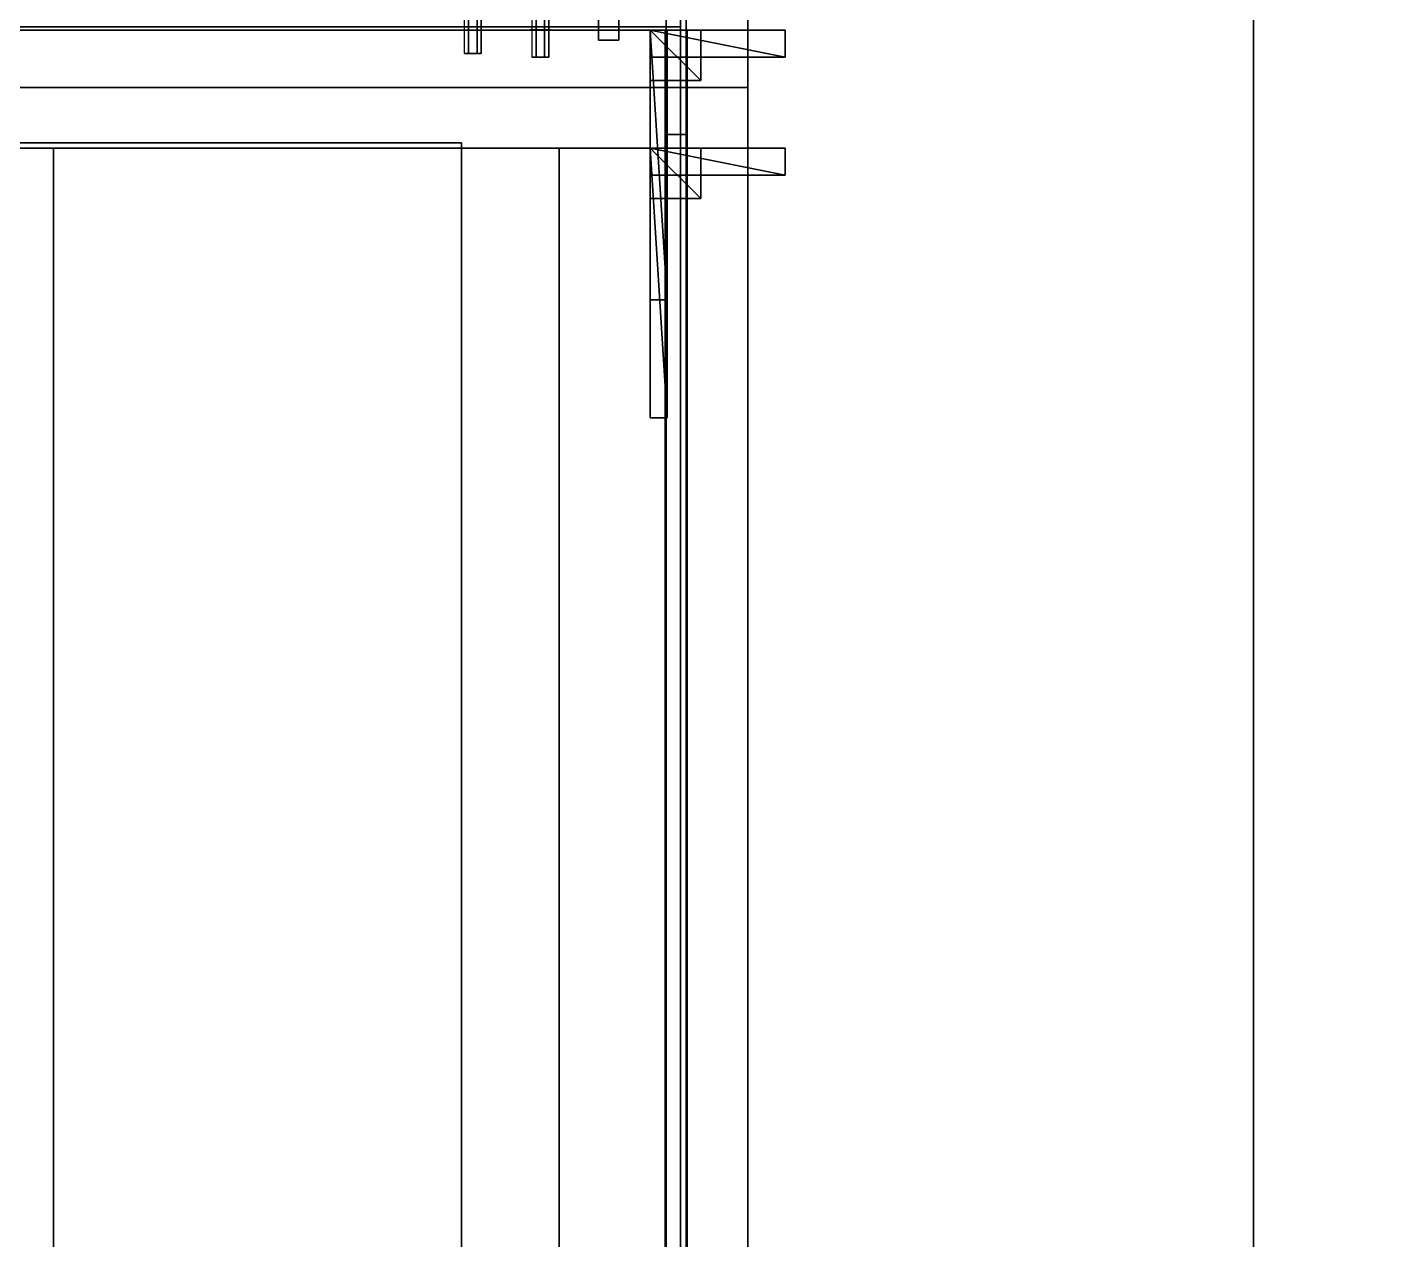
# Model space of a CAD drawing. Extents: x 0 to 4068, y -4475 to 0.
# Drawn here: x 1939.2 to 2343.7, y -1654.3 to -1294.7 of the extents above; entities that cross this region are included whole.
import ezdxf

# ---------------------------------------------------------------- set-up
doc = ezdxf.new("R2010")
doc.units = 0
for name, color, linetype in [('LAYER0', 7, 'CONTINUOUS'), ('LAYER413', 7, 'CONTINUOUS'), ('LAYER422', 7, 'CONTINUOUS'), ('LAYER433', 7, 'CONTINUOUS'), ('LAYER434', 7, 'CONTINUOUS'), ('LAYER435', 7, 'CONTINUOUS'), ('LAYER436', 7, 'CONTINUOUS'), ('LAYER438', 2, 'CONTINUOUS'), ('LAYER439', 37, 'CONTINUOUS'), ('LAYER440', 253, 'CONTINUOUS'), ('LAYER441', 253, 'CONTINUOUS'), ('LAYER442', 253, 'CONTINUOUS'), ('LAYER443', 253, 'CONTINUOUS'), ('LAYER444', 253, 'CONTINUOUS'), ('LAYER445', 253, 'CONTINUOUS'), ('LAYER446', 7, 'CONTINUOUS'), ('LAYER447', 7, 'CONTINUOUS'), ('LAYER633', 7, 'CONTINUOUS'), ('LAYER642', 7, 'CONTINUOUS'), ('LAYER655', 254, 'CONTINUOUS'), ('LAYER656', 7, 'CONTINUOUS'), ('LAYER665', 7, 'CONTINUOUS'), ('LAYER666', 253, 'CONTINUOUS'), ('LAYER667', 7, 'CONTINUOUS'), ('LAYER668', 253, 'CONTINUOUS'), ('LAYER670', 2, 'CONTINUOUS'), ('LAYER671', 7, 'CONTINUOUS'), ('LAYER672', 253, 'CONTINUOUS'), ('LAYER673', 253, 'CONTINUOUS'), ('LAYER674', 253, 'CONTINUOUS'), ('LAYER675', 253, 'CONTINUOUS'), ('LAYER676', 253, 'CONTINUOUS'), ('LAYER677', 253, 'CONTINUOUS'), ('LAYER686', 7, 'CONTINUOUS'), ('LAYER688', 254, 'CONTINUOUS'), ('LAYER821', 19, 'CONTINUOUS'), ('LAYER823', 19, 'CONTINUOUS')]:
    doc.layers.add(name, color=color, linetype=linetype)

msp = doc.modelspace()

# ---------------------------------------------------------------- linework, layer by layer
at = {"layer": 'LAYER0', "invisible_edges": 1}
for points in [[(4068, 0), (0, -4475), (0, 0), (4068, 0)], [(4068, -4475, 5), (0, 0, 5), (0, -4475, 5), (4068, -4475, 5)], [(0, 0, 5), (4068, -4475, 5), (4068, 0, 5), (0, 0, 5)], [(0, -4475), (4068, 0), (4068, -4475), (0, -4475)]]:
    msp.add_3dface(points, dxfattribs=at)
at = {"layer": 'LAYER413'}
for points, invisible_edges in [([(2303, 0, 5), (2153, -2886, 5), (2153, -150, 5), (2303, 0, 5)], 1), ([(2153, -2886, 5), (2303, 0, 5), (2303, -2754, 5), (2153, -2886, 5)], 1), ([(2153, -150, 2415), (2303, -2754, 2415), (2303, 0, 2415), (2153, -150, 2415)], 1), ([(2303, 0, 5), (2303, -2754, 2415), (2303, -2754, 5), (2303, 0, 5)], 1), ([(2303, -2754, 2415), (2303, 0, 5), (2303, 0, 2415), (2303, -2754, 2415)], 1), ([(2153, -150, 5), (2153, -1634.5, 2070.5), (2153, -1155.5, 1574.5), (2153, -150, 5)], 7), ([(2153, -150, 5), (2153, -1694.5, 2070.5), (2153, -1634.5, 2070.5), (2153, -150, 5)], 5), ([(2153, -150, 5), (2153, -2240.5, 722.5), (2153, -1694.5, 2070.5), (2153, -150, 5)], 7), ([(2153, -150, 5), (2153, -2300.5, 722.5), (2153, -2240.5, 722.5), (2153, -150, 5)], 5), ([(2153, -2886, 5), (2153, -2300.5, 722.5), (2153, -150, 5), (2153, -2886, 5)], 3), ([(2153, -1634.5, 2070.5), (2153, -150, 2415), (2153, -1155.5, 1654.5), (2153, -1634.5, 2070.5)], 7), ([(2153, -1634.5, 2150.5), (2153, -150, 2415), (2153, -1634.5, 2070.5), (2153, -1634.5, 2150.5)], 3), ([(2153, -1694.5, 2150.5), (2153, -150, 2415), (2153, -1634.5, 2150.5), (2153, -1694.5, 2150.5)], 3), ([(2153, -1694.5, 2150.5), (2153, -2886, 2415), (2153, -150, 2415), (2153, -1694.5, 2150.5)], 5), ([(2303, -2754, 2415), (2153, -150, 2415), (2153, -2886, 2415), (2303, -2754, 2415)], 1), ([(2153, -1155.5, 1574.5), (2153, -1634.5, 2070.5), (2153, -1155.5, 1654.5), (2153, -1155.5, 1574.5)], 3)]:
    msp.add_3dface(points, dxfattribs=dict(at, invisible_edges=invisible_edges))
at = {"layer": 'LAYER422', "invisible_edges": 1}
for points in [[(2153, -2074.5, 154), (1617, -1330.5, 154), (2153, -1330.5, 154), (2153, -2074.5, 154)], [(1617, -1330.5, 154), (2153, -2074.5, 154), (1617, -2074.5, 154), (1617, -1330.5, 154)], [(2153, -1330.5, 172), (1617, -1330.5, 154), (1617, -1330.5, 172), (2153, -1330.5, 172)], [(1617, -1330.5, 154), (2153, -1330.5, 172), (2153, -1330.5, 154), (1617, -1330.5, 154)], [(1617, -2074.5, 172), (2153, -1330.5, 172), (1617, -1330.5, 172), (1617, -2074.5, 172)], [(2153, -1330.5, 172), (1617, -2074.5, 172), (2153, -2074.5, 172), (2153, -1330.5, 172)], [(2153, -1330.5, 172), (2153, -2074.5, 154), (2153, -1330.5, 154), (2153, -1330.5, 172)], [(2153, -2074.5, 154), (2153, -1330.5, 172), (2153, -2074.5, 172), (2153, -2074.5, 154)]]:
    msp.add_3dface(points, dxfattribs=at)
at = {"layer": 'LAYER433', "invisible_edges": 1}
for points in [[(2097, -1330.5, 233), (1947, -2074.5, 233), (2097, -2074.5, 233), (2097, -1330.5, 233)], [(1947, -2074.5, 233), (2097, -1330.5, 233), (1947, -1330.5, 233), (1947, -2074.5, 233)], [(1947, -1330.5, 215), (1947, -2074.5, 233), (1947, -1330.5, 233), (1947, -1330.5, 215)], [(1947, -2074.5, 233), (1947, -1330.5, 215), (1947, -2074.5, 215), (1947, -2074.5, 233)], [(2097, -1330.5, 233), (1947, -1330.5, 215), (1947, -1330.5, 233), (2097, -1330.5, 233)], [(1947, -1330.5, 215), (2097, -1330.5, 233), (2097, -1330.5, 215), (1947, -1330.5, 215)], [(1947, -1330.5, 215), (2097, -2074.5, 215), (1947, -2074.5, 215), (1947, -1330.5, 215)], [(2097, -2074.5, 215), (1947, -1330.5, 215), (2097, -1330.5, 215), (2097, -2074.5, 215)], [(2097, -2074.5, 215), (2097, -1330.5, 233), (2097, -2074.5, 233), (2097, -2074.5, 215)], [(2097, -1330.5, 233), (2097, -2074.5, 215), (2097, -1330.5, 215), (2097, -1330.5, 233)]]:
    msp.add_3dface(points, dxfattribs=at)
at = {"layer": 'LAYER434', "invisible_edges": 1}
for points in [[(2097, -1330.5, 215), (1947, -2074.5, 215), (2097, -2074.5, 215), (2097, -1330.5, 215)], [(1947, -2074.5, 215), (2097, -1330.5, 215), (1947, -1330.5, 215), (1947, -2074.5, 215)], [(1947, -1330.5, 197), (1947, -2074.5, 215), (1947, -1330.5, 215), (1947, -1330.5, 197)], [(1947, -2074.5, 215), (1947, -1330.5, 197), (1947, -2074.5, 197), (1947, -2074.5, 215)], [(2097, -1330.5, 215), (1947, -1330.5, 197), (1947, -1330.5, 215), (2097, -1330.5, 215)], [(1947, -1330.5, 197), (2097, -1330.5, 215), (2097, -1330.5, 197), (1947, -1330.5, 197)], [(1947, -1330.5, 197), (2097, -2074.5, 197), (1947, -2074.5, 197), (1947, -1330.5, 197)], [(2097, -2074.5, 197), (1947, -1330.5, 197), (2097, -1330.5, 197), (2097, -2074.5, 197)], [(2097, -2074.5, 197), (2097, -1330.5, 215), (2097, -2074.5, 215), (2097, -2074.5, 197)], [(2097, -1330.5, 215), (2097, -2074.5, 197), (2097, -1330.5, 197), (2097, -1330.5, 215)]]:
    msp.add_3dface(points, dxfattribs=at)
at = {"layer": 'LAYER435', "invisible_edges": 1}
for points in [[(2097, -1330.5, 251), (1947, -2074.5, 251), (2097, -2074.5, 251), (2097, -1330.5, 251)], [(1947, -2074.5, 251), (2097, -1330.5, 251), (1947, -1330.5, 251), (1947, -2074.5, 251)], [(1947, -1330.5, 233), (1947, -2074.5, 251), (1947, -1330.5, 251), (1947, -1330.5, 233)], [(1947, -2074.5, 251), (1947, -1330.5, 233), (1947, -2074.5, 233), (1947, -2074.5, 251)], [(2097, -1330.5, 251), (1947, -1330.5, 233), (1947, -1330.5, 251), (2097, -1330.5, 251)], [(1947, -1330.5, 233), (2097, -1330.5, 251), (2097, -1330.5, 233), (1947, -1330.5, 233)], [(1947, -1330.5, 233), (2097, -2074.5, 233), (1947, -2074.5, 233), (1947, -1330.5, 233)], [(2097, -2074.5, 233), (1947, -1330.5, 233), (2097, -1330.5, 233), (2097, -2074.5, 233)], [(2097, -2074.5, 233), (2097, -1330.5, 251), (2097, -2074.5, 251), (2097, -2074.5, 233)], [(2097, -1330.5, 251), (2097, -2074.5, 233), (2097, -1330.5, 233), (2097, -1330.5, 251)]]:
    msp.add_3dface(points, dxfattribs=at)
at = {"layer": 'LAYER436', "invisible_edges": 1}
for points in [[(2153, -1312.5, 153), (1617, -1330.5, 153), (1617, -1312.5, 153), (2153, -1312.5, 153)], [(1617, -1330.5, 153), (2153, -1312.5, 153), (2153, -1330.5, 153), (1617, -1330.5, 153)], [(2153, -1330.5, 873), (1617, -1312.5, 873), (1617, -1330.5, 873), (2153, -1330.5, 873)], [(1617, -1312.5, 873), (2153, -1330.5, 873), (2153, -1312.5, 873), (1617, -1312.5, 873)], [(1617, -1312.5, 873), (2153, -1312.5, 153), (1617, -1312.5, 153), (1617, -1312.5, 873)], [(2153, -1312.5, 153), (1617, -1312.5, 873), (2153, -1312.5, 873), (2153, -1312.5, 153)], [(2153, -1312.5, 153), (2153, -1330.5, 873), (2153, -1330.5, 153), (2153, -1312.5, 153)], [(2153, -1330.5, 873), (2153, -1312.5, 153), (2153, -1312.5, 873), (2153, -1330.5, 873)], [(2153, -1330.5, 873), (1617, -1330.5, 153), (2153, -1330.5, 153), (2153, -1330.5, 873)], [(1617, -1330.5, 153), (2153, -1330.5, 873), (1617, -1330.5, 873), (1617, -1330.5, 153)]]:
    msp.add_3dface(points, dxfattribs=at)
at = {"layer": 'LAYER438'}
for points in [[(2124, -1410.5, 832), (2129, -1410.5, 832), (2124, -1330.5, 832), (2124, -1410.5, 832)], [(2124, -1330.5, 832), (2129, -1410.5, 832), (2129, -1330.5, 832), (2124, -1330.5, 832)], [(2124, -1330.5, 832), (2129, -1330.5, 832), (2124, -1330.5, 809), (2124, -1330.5, 832)], [(2124, -1330.5, 809), (2129, -1330.5, 832), (2129, -1330.5, 809), (2124, -1330.5, 809)], [(2124, -1410.5, 832), (2124, -1330.5, 832), (2124, -1410.5, 809), (2124, -1410.5, 832)], [(2124, -1410.5, 809), (2124, -1330.5, 832), (2124, -1330.5, 809), (2124, -1410.5, 809)], [(2124, -1410.5, 809), (2124, -1330.5, 809), (2129, -1410.5, 809), (2124, -1410.5, 809)], [(2129, -1410.5, 809), (2124, -1330.5, 809), (2129, -1330.5, 809), (2129, -1410.5, 809)], [(2129, -1410.5, 809), (2129, -1330.5, 809), (2129, -1410.5, 832), (2129, -1410.5, 809)], [(2129, -1410.5, 832), (2129, -1330.5, 809), (2129, -1330.5, 832), (2129, -1410.5, 832)], [(2124, -1410.5, 809), (2129, -1410.5, 809), (2124, -1410.5, 832), (2124, -1410.5, 809)], [(2124, -1410.5, 832), (2129, -1410.5, 809), (2129, -1410.5, 832), (2124, -1410.5, 832)]]:
    msp.add_3dface(points, dxfattribs=at)
at = {"layer": 'LAYER439', "invisible_edges": 1}
for points in [[(2124, -1330.5, 809), (2124, -1410.5, 832), (2124, -1330.5, 832), (2124, -1330.5, 809)], [(2124, -1410.5, 832), (2124, -1330.5, 809), (2124, -1410.5, 809), (2124, -1410.5, 832)], [(2129, -1330.5, 832), (2124, -1410.5, 832), (2129, -1410.5, 832), (2129, -1330.5, 832)], [(2124, -1410.5, 832), (2129, -1330.5, 832), (2124, -1330.5, 832), (2124, -1410.5, 832)], [(2124, -1330.5, 809), (2129, -1410.5, 809), (2124, -1410.5, 809), (2124, -1330.5, 809)], [(2129, -1410.5, 809), (2124, -1330.5, 809), (2129, -1330.5, 809), (2129, -1410.5, 809)], [(2129, -1330.5, 832), (2124, -1330.5, 809), (2124, -1330.5, 832), (2129, -1330.5, 832)], [(2124, -1330.5, 809), (2129, -1330.5, 832), (2129, -1330.5, 809), (2124, -1330.5, 809)], [(2129, -1410.5, 809), (2129, -1330.5, 832), (2129, -1410.5, 832), (2129, -1410.5, 809)], [(2129, -1330.5, 832), (2129, -1410.5, 809), (2129, -1330.5, 809), (2129, -1330.5, 832)], [(2129, -1410.5, 809), (2124, -1410.5, 832), (2124, -1410.5, 809), (2129, -1410.5, 809)], [(2124, -1410.5, 832), (2129, -1410.5, 809), (2129, -1410.5, 832), (2124, -1410.5, 832)]]:
    msp.add_3dface(points, dxfattribs=at)
at = {"layer": 'LAYER440'}
for points in [[(2124, -1345.5, 832), (2139, -1345.5, 832), (2124, -1330.5, 832), (2124, -1345.5, 832)], [(2124, -1330.5, 832), (2139, -1345.5, 832), (2139, -1330.5, 832), (2124, -1330.5, 832)], [(2124, -1330.5, 832), (2139, -1330.5, 832), (2124, -1330.5, 817), (2124, -1330.5, 832)], [(2124, -1330.5, 817), (2139, -1330.5, 832), (2139, -1330.5, 817), (2124, -1330.5, 817)], [(2124, -1345.5, 832), (2124, -1330.5, 832), (2124, -1345.5, 817), (2124, -1345.5, 832)], [(2124, -1345.5, 817), (2124, -1330.5, 832), (2124, -1330.5, 817), (2124, -1345.5, 817)], [(2124, -1345.5, 817), (2124, -1330.5, 817), (2139, -1345.5, 817), (2124, -1345.5, 817)], [(2139, -1345.5, 817), (2124, -1330.5, 817), (2139, -1330.5, 817), (2139, -1345.5, 817)], [(2139, -1345.5, 817), (2139, -1330.5, 817), (2139, -1345.5, 832), (2139, -1345.5, 817)], [(2139, -1345.5, 832), (2139, -1330.5, 817), (2139, -1330.5, 832), (2139, -1345.5, 832)], [(2124, -1345.5, 817), (2139, -1345.5, 817), (2124, -1345.5, 832), (2124, -1345.5, 817)], [(2124, -1345.5, 832), (2139, -1345.5, 817), (2139, -1345.5, 832), (2124, -1345.5, 832)]]:
    msp.add_3dface(points, dxfattribs=at)
at = {"layer": 'LAYER441'}
for points in [[(2124, -1345.5, 832), (2139, -1345.5, 832), (2124, -1330.5, 832), (2124, -1345.5, 832)], [(2124, -1330.5, 832), (2139, -1345.5, 832), (2139, -1330.5, 832), (2124, -1330.5, 832)], [(2124, -1330.5, 832), (2139, -1330.5, 832), (2124, -1330.5, 817), (2124, -1330.5, 832)], [(2124, -1330.5, 817), (2139, -1330.5, 832), (2139, -1330.5, 817), (2124, -1330.5, 817)], [(2124, -1345.5, 832), (2124, -1330.5, 832), (2124, -1345.5, 817), (2124, -1345.5, 832)], [(2124, -1345.5, 817), (2124, -1330.5, 832), (2124, -1330.5, 817), (2124, -1345.5, 817)], [(2124, -1345.5, 817), (2124, -1330.5, 817), (2139, -1345.5, 817), (2124, -1345.5, 817)], [(2139, -1345.5, 817), (2124, -1330.5, 817), (2139, -1330.5, 817), (2139, -1345.5, 817)], [(2139, -1345.5, 817), (2139, -1330.5, 817), (2139, -1345.5, 832), (2139, -1345.5, 817)], [(2139, -1345.5, 832), (2139, -1330.5, 817), (2139, -1330.5, 832), (2139, -1345.5, 832)], [(2124, -1345.5, 817), (2139, -1345.5, 817), (2124, -1345.5, 832), (2124, -1345.5, 817)], [(2124, -1345.5, 832), (2139, -1345.5, 817), (2139, -1345.5, 832), (2124, -1345.5, 832)]]:
    msp.add_3dface(points, dxfattribs=at)
at = {"layer": 'LAYER442'}
for points in [[(2124, -1345.5, 832), (2139, -1345.5, 832), (2124, -1330.5, 832), (2124, -1345.5, 832)], [(2124, -1330.5, 832), (2139, -1345.5, 832), (2139, -1330.5, 832), (2124, -1330.5, 832)], [(2124, -1330.5, 832), (2139, -1330.5, 832), (2124, -1330.5, 817), (2124, -1330.5, 832)], [(2124, -1330.5, 817), (2139, -1330.5, 832), (2139, -1330.5, 817), (2124, -1330.5, 817)], [(2124, -1345.5, 832), (2124, -1330.5, 832), (2124, -1345.5, 817), (2124, -1345.5, 832)], [(2124, -1345.5, 817), (2124, -1330.5, 832), (2124, -1330.5, 817), (2124, -1345.5, 817)], [(2124, -1345.5, 817), (2124, -1330.5, 817), (2139, -1345.5, 817), (2124, -1345.5, 817)], [(2139, -1345.5, 817), (2124, -1330.5, 817), (2139, -1330.5, 817), (2139, -1345.5, 817)], [(2139, -1345.5, 817), (2139, -1330.5, 817), (2139, -1345.5, 832), (2139, -1345.5, 817)], [(2139, -1345.5, 832), (2139, -1330.5, 817), (2139, -1330.5, 832), (2139, -1345.5, 832)], [(2124, -1345.5, 817), (2139, -1345.5, 817), (2124, -1345.5, 832), (2124, -1345.5, 817)], [(2124, -1345.5, 832), (2139, -1345.5, 817), (2139, -1345.5, 832), (2124, -1345.5, 832)]]:
    msp.add_3dface(points, dxfattribs=at)
at = {"layer": 'LAYER443'}
for points in [[(2124, -1345.5, 832), (2139, -1345.5, 832), (2124, -1330.5, 832), (2124, -1345.5, 832)], [(2124, -1330.5, 832), (2139, -1345.5, 832), (2139, -1330.5, 832), (2124, -1330.5, 832)], [(2124, -1330.5, 832), (2139, -1330.5, 832), (2124, -1330.5, 817), (2124, -1330.5, 832)], [(2124, -1330.5, 817), (2139, -1330.5, 832), (2139, -1330.5, 817), (2124, -1330.5, 817)], [(2124, -1345.5, 832), (2124, -1330.5, 832), (2124, -1345.5, 817), (2124, -1345.5, 832)], [(2124, -1345.5, 817), (2124, -1330.5, 832), (2124, -1330.5, 817), (2124, -1345.5, 817)], [(2124, -1345.5, 817), (2124, -1330.5, 817), (2139, -1345.5, 817), (2124, -1345.5, 817)], [(2139, -1345.5, 817), (2124, -1330.5, 817), (2139, -1330.5, 817), (2139, -1345.5, 817)], [(2139, -1345.5, 817), (2139, -1330.5, 817), (2139, -1345.5, 832), (2139, -1345.5, 817)], [(2139, -1345.5, 832), (2139, -1330.5, 817), (2139, -1330.5, 832), (2139, -1345.5, 832)], [(2124, -1345.5, 817), (2139, -1345.5, 817), (2124, -1345.5, 832), (2124, -1345.5, 817)], [(2124, -1345.5, 832), (2139, -1345.5, 817), (2139, -1345.5, 832), (2124, -1345.5, 832)]]:
    msp.add_3dface(points, dxfattribs=at)
at = {"layer": 'LAYER444'}
for points in [[(2124, -1338.5, 832), (2164, -1338.5, 832), (2124, -1330.5, 832), (2124, -1338.5, 832)], [(2124, -1330.5, 832), (2164, -1338.5, 832), (2164, -1330.5, 832), (2124, -1330.5, 832)], [(2124, -1330.5, 832), (2164, -1330.5, 832), (2124, -1330.5, 824), (2124, -1330.5, 832)], [(2124, -1330.5, 824), (2164, -1330.5, 832), (2164, -1330.5, 824), (2124, -1330.5, 824)], [(2124, -1338.5, 832), (2124, -1330.5, 832), (2124, -1338.5, 824), (2124, -1338.5, 832)], [(2124, -1338.5, 824), (2124, -1330.5, 832), (2124, -1330.5, 824), (2124, -1338.5, 824)], [(2124, -1338.5, 824), (2124, -1330.5, 824), (2164, -1338.5, 824), (2124, -1338.5, 824)], [(2164, -1338.5, 824), (2124, -1330.5, 824), (2164, -1330.5, 824), (2164, -1338.5, 824)], [(2164, -1338.5, 824), (2164, -1330.5, 824), (2164, -1338.5, 832), (2164, -1338.5, 824)], [(2164, -1338.5, 832), (2164, -1330.5, 824), (2164, -1330.5, 832), (2164, -1338.5, 832)], [(2124, -1338.5, 824), (2164, -1338.5, 824), (2124, -1338.5, 832), (2124, -1338.5, 824)], [(2124, -1338.5, 832), (2164, -1338.5, 824), (2164, -1338.5, 832), (2124, -1338.5, 832)]]:
    msp.add_3dface(points, dxfattribs=at)
at = {"layer": 'LAYER445'}
for points in [[(2124, -1410.5, 832), (2129, -1410.5, 832), (2124, -1330.5, 832), (2124, -1410.5, 832)], [(2124, -1330.5, 832), (2129, -1410.5, 832), (2129, -1330.5, 832), (2124, -1330.5, 832)], [(2124, -1330.5, 832), (2129, -1330.5, 832), (2124, -1330.5, 816), (2124, -1330.5, 832)], [(2124, -1330.5, 816), (2129, -1330.5, 832), (2129, -1330.5, 816), (2124, -1330.5, 816)], [(2124, -1410.5, 832), (2124, -1330.5, 832), (2124, -1410.5, 816), (2124, -1410.5, 832)], [(2124, -1410.5, 816), (2124, -1330.5, 832), (2124, -1330.5, 816), (2124, -1410.5, 816)], [(2124, -1410.5, 816), (2124, -1330.5, 816), (2129, -1410.5, 816), (2124, -1410.5, 816)], [(2129, -1410.5, 816), (2124, -1330.5, 816), (2129, -1330.5, 816), (2129, -1410.5, 816)], [(2129, -1410.5, 816), (2129, -1330.5, 816), (2129, -1410.5, 832), (2129, -1410.5, 816)], [(2129, -1410.5, 832), (2129, -1330.5, 816), (2129, -1330.5, 832), (2129, -1410.5, 832)], [(2124, -1410.5, 816), (2129, -1410.5, 816), (2124, -1410.5, 832), (2124, -1410.5, 816)], [(2124, -1410.5, 832), (2129, -1410.5, 816), (2129, -1410.5, 832), (2124, -1410.5, 832)]]:
    msp.add_3dface(points, dxfattribs=at)
at = {"layer": 'LAYER446', "invisible_edges": 1}
for points in [[(2135, -1330.5, 872.5), (2153, -2074.5, 872.5), (2153, -1330.5, 872.5), (2135, -1330.5, 872.5)], [(2153, -2074.5, 872.5), (2135, -1330.5, 872.5), (2135, -2074.5, 872.5), (2153, -2074.5, 872.5)], [(2153, -1330.5, 752.5), (2135, -1330.5, 872.5), (2153, -1330.5, 872.5), (2153, -1330.5, 752.5)], [(2135, -1330.5, 872.5), (2153, -1330.5, 752.5), (2135, -1330.5, 752.5), (2135, -1330.5, 872.5)], [(2135, -2074.5, 752.5), (2153, -1330.5, 752.5), (2153, -2074.5, 752.5), (2135, -2074.5, 752.5)], [(2153, -1330.5, 752.5), (2135, -2074.5, 752.5), (2135, -1330.5, 752.5), (2153, -1330.5, 752.5)], [(2135, -1330.5, 872.5), (2135, -2074.5, 752.5), (2135, -2074.5, 872.5), (2135, -1330.5, 872.5)], [(2135, -2074.5, 752.5), (2135, -1330.5, 872.5), (2135, -1330.5, 752.5), (2135, -2074.5, 752.5)], [(2153, -1330.5, 752.5), (2153, -2074.5, 872.5), (2153, -2074.5, 752.5), (2153, -1330.5, 752.5)], [(2153, -2074.5, 872.5), (2153, -1330.5, 752.5), (2153, -1330.5, 872.5), (2153, -2074.5, 872.5)]]:
    msp.add_3dface(points, dxfattribs=at)
at = {"layer": 'LAYER447', "invisible_edges": 1}
for points in [[(2128.7, -1326.5, 872.5), (2134.7, -2078.5, 872.5), (2134.7, -1326.5, 872.5), (2128.7, -1326.5, 872.5)], [(2134.7, -2078.5, 872.5), (2128.7, -1326.5, 872.5), (2128.7, -2078.5, 872.5), (2134.7, -2078.5, 872.5)], [(2134.7, -1326.5, 168), (2128.7, -1326.5, 872.5), (2134.7, -1326.5, 872.5), (2134.7, -1326.5, 168)], [(2128.7, -1326.5, 872.5), (2134.7, -1326.5, 168), (2128.7, -1326.5, 168), (2128.7, -1326.5, 872.5)], [(2128.7, -2078.5, 168), (2134.7, -1326.5, 168), (2134.7, -2078.5, 168), (2128.7, -2078.5, 168)], [(2134.7, -1326.5, 168), (2128.7, -2078.5, 168), (2128.7, -1326.5, 168), (2134.7, -1326.5, 168)], [(2128.7, -1326.5, 872.5), (2128.7, -2078.5, 168), (2128.7, -2078.5, 872.5), (2128.7, -1326.5, 872.5)], [(2128.7, -2078.5, 168), (2128.7, -1326.5, 872.5), (2128.7, -1326.5, 168), (2128.7, -2078.5, 168)], [(2134.7, -1326.5, 168), (2134.7, -2078.5, 872.5), (2134.7, -2078.5, 168), (2134.7, -1326.5, 168)], [(2134.7, -2078.5, 872.5), (2134.7, -1326.5, 168), (2134.7, -1326.5, 872.5), (2134.7, -2078.5, 872.5)]]:
    msp.add_3dface(points, dxfattribs=at)
at = {"layer": 'LAYER633', "invisible_edges": 1}
for points in [[(2133, -1294.5, 153), (1615, -1312.5, 153), (1615, -1294.5, 153), (2133, -1294.5, 153)], [(1615, -1312.5, 153), (2133, -1294.5, 153), (2133, -1312.5, 153), (1615, -1312.5, 153)], [(2133, -1312.5, 873), (1615, -1294.5, 873), (1615, -1312.5, 873), (2133, -1312.5, 873)], [(1615, -1294.5, 873), (2133, -1312.5, 873), (2133, -1294.5, 873), (1615, -1294.5, 873)], [(2133, -1312.5, 873), (2133, -1294.5, 153), (2133, -1294.5, 873), (2133, -1312.5, 873)], [(2133, -1294.5, 153), (2133, -1312.5, 873), (2133, -1312.5, 153), (2133, -1294.5, 153)], [(1615, -1312.5, 153), (2133, -1312.5, 873), (1615, -1312.5, 873), (1615, -1312.5, 153)], [(2133, -1312.5, 873), (1615, -1312.5, 153), (2133, -1312.5, 153), (2133, -1312.5, 873)]]:
    msp.add_3dface(points, dxfattribs=at)
at = {"layer": 'LAYER642', "invisible_edges": 1}
for points in [[(2108.7, -214, 872.5), (2114.7, -1298.5, 872.5), (2114.7, -214, 872.5), (2108.7, -214, 872.5)], [(2114.7, -1298.5, 872.5), (2108.7, -214, 872.5), (2108.7, -1298.5, 872.5), (2114.7, -1298.5, 872.5)], [(2108.7, -1298.5, 168), (2114.7, -214, 168), (2114.7, -1298.5, 168), (2108.7, -1298.5, 168)], [(2114.7, -214, 168), (2108.7, -1298.5, 168), (2108.7, -214, 168), (2114.7, -214, 168)], [(2108.7, -214, 872.5), (2108.7, -1298.5, 168), (2108.7, -1298.5, 872.5), (2108.7, -214, 872.5)], [(2108.7, -1298.5, 168), (2108.7, -214, 872.5), (2108.7, -214, 168), (2108.7, -1298.5, 168)], [(2114.7, -214, 168), (2114.7, -1298.5, 872.5), (2114.7, -1298.5, 168), (2114.7, -214, 168)], [(2114.7, -1298.5, 872.5), (2114.7, -214, 168), (2114.7, -214, 872.5), (2114.7, -1298.5, 872.5)], [(2108.7, -1298.5, 168), (2114.7, -1298.5, 872.5), (2108.7, -1298.5, 872.5), (2108.7, -1298.5, 168)], [(2114.7, -1298.5, 872.5), (2108.7, -1298.5, 168), (2114.7, -1298.5, 168), (2114.7, -1298.5, 872.5)]]:
    msp.add_3dface(points, dxfattribs=at)
at = {"layer": 'LAYER655'}
for points in [[(2068.9, -1302.5, 501.5), (2073.9, -1302.5, 501.5), (2072.65, -1302.5, 503.665), (2070.15, -1302.5, 503.665)], [(2068.9, -1302.5, 501.5), (2070.15, -1302.5, 499.335), (2072.65, -1302.5, 499.335), (2073.9, -1302.5, 501.5)]]:
    msp.add_3dface(points, dxfattribs=at)
at = {"layer": 'LAYER656', "invisible_edges": 1}
for points in [[(2135, -1295.5, 2346), (2153, -1295.5, 2226), (2135, -1295.5, 2226), (2135, -1295.5, 2346)], [(2153, -1295.5, 2226), (2135, -1295.5, 2346), (2153, -1295.5, 2346), (2153, -1295.5, 2226)], [(2135, -2109.5, 2226), (2153, -1295.5, 2226), (2153, -2109.5, 2226), (2135, -2109.5, 2226)], [(2153, -1295.5, 2226), (2135, -2109.5, 2226), (2135, -1295.5, 2226), (2153, -1295.5, 2226)], [(2135, -1295.5, 2346), (2153, -2109.5, 2346), (2153, -1295.5, 2346), (2135, -1295.5, 2346)], [(2153, -2109.5, 2346), (2135, -1295.5, 2346), (2135, -2109.5, 2346), (2153, -2109.5, 2346)], [(2135, -2109.5, 2226), (2135, -1295.5, 2346), (2135, -1295.5, 2226), (2135, -2109.5, 2226)], [(2135, -1295.5, 2346), (2135, -2109.5, 2226), (2135, -2109.5, 2346), (2135, -1295.5, 2346)], [(2153, -2109.5, 2346), (2153, -1295.5, 2226), (2153, -1295.5, 2346), (2153, -2109.5, 2346)], [(2153, -1295.5, 2226), (2153, -2109.5, 2346), (2153, -2109.5, 2226), (2153, -1295.5, 2226)]]:
    msp.add_3dface(points, dxfattribs=at)
at = {"layer": 'LAYER665', "invisible_edges": 1}
for points in [[(2153, -1295.5, 2364), (1803, -2109.5, 2364), (2153, -2109.5, 2364), (2153, -1295.5, 2364)], [(1803, -2109.5, 2364), (2153, -1295.5, 2364), (1803, -1295.5, 2364), (1803, -2109.5, 2364)], [(2153, -1295.5, 2364), (1803, -1295.5, 2346), (1803, -1295.5, 2364), (2153, -1295.5, 2364)], [(1803, -1295.5, 2346), (2153, -1295.5, 2364), (2153, -1295.5, 2346), (1803, -1295.5, 2346)], [(1803, -1295.5, 2346), (2153, -2109.5, 2346), (1803, -2109.5, 2346), (1803, -1295.5, 2346)], [(2153, -2109.5, 2346), (1803, -1295.5, 2346), (2153, -1295.5, 2346), (2153, -2109.5, 2346)], [(2153, -2109.5, 2346), (2153, -1295.5, 2364), (2153, -2109.5, 2364), (2153, -2109.5, 2346)], [(2153, -1295.5, 2364), (2153, -2109.5, 2346), (2153, -1295.5, 2346), (2153, -1295.5, 2364)]]:
    msp.add_3dface(points, dxfattribs=at)
at = {"layer": 'LAYER666', "invisible_edges": 1}
for points in [[(2153, -2109.5, 1706), (1803, -1295.5, 1706), (2153, -1295.5, 1706), (2153, -2109.5, 1706)], [(1803, -1295.5, 1706), (2153, -2109.5, 1706), (1803, -2109.5, 1706), (1803, -1295.5, 1706)], [(2153, -1295.5, 1724), (1803, -1295.5, 1706), (1803, -1295.5, 1724), (2153, -1295.5, 1724)], [(1803, -1295.5, 1706), (2153, -1295.5, 1724), (2153, -1295.5, 1706), (1803, -1295.5, 1706)], [(1803, -2109.5, 1724), (2153, -1295.5, 1724), (1803, -1295.5, 1724), (1803, -2109.5, 1724)], [(2153, -1295.5, 1724), (1803, -2109.5, 1724), (2153, -2109.5, 1724), (2153, -1295.5, 1724)], [(2153, -1295.5, 1724), (2153, -2109.5, 1706), (2153, -1295.5, 1706), (2153, -1295.5, 1724)], [(2153, -2109.5, 1706), (2153, -1295.5, 1724), (2153, -2109.5, 1724), (2153, -2109.5, 1706)]]:
    msp.add_3dface(points, dxfattribs=at)
at = {"layer": 'LAYER667', "invisible_edges": 1}
for points in [[(2128.7, -1291.5, 2350), (2134.7, -2113.5, 2350), (2134.7, -1291.5, 2350), (2128.7, -1291.5, 2350)], [(2134.7, -2113.5, 2350), (2128.7, -1291.5, 2350), (2128.7, -2113.5, 2350), (2134.7, -2113.5, 2350)], [(2128.7, -2113.5, 1720), (2134.7, -1291.5, 1720), (2134.7, -2113.5, 1720), (2128.7, -2113.5, 1720)], [(2134.7, -1291.5, 1720), (2128.7, -2113.5, 1720), (2128.7, -1291.5, 1720), (2134.7, -1291.5, 1720)], [(2128.7, -1291.5, 2350), (2128.7, -2113.5, 1720), (2128.7, -2113.5, 2350), (2128.7, -1291.5, 2350)], [(2128.7, -2113.5, 1720), (2128.7, -1291.5, 2350), (2128.7, -1291.5, 1720), (2128.7, -2113.5, 1720)], [(2134.7, -1291.5, 1720), (2134.7, -2113.5, 2350), (2134.7, -2113.5, 1720), (2134.7, -1291.5, 1720)], [(2134.7, -2113.5, 2350), (2134.7, -1291.5, 1720), (2134.7, -1291.5, 2350), (2134.7, -2113.5, 2350)]]:
    msp.add_3dface(points, dxfattribs=at)
at = {"layer": 'LAYER668', "invisible_edges": 1}
for points in [[(2153, -1277.5, 1705), (1803, -1295.5, 1705), (1803, -1277.5, 1705), (2153, -1277.5, 1705)], [(1803, -1295.5, 1705), (2153, -1277.5, 1705), (2153, -1295.5, 1705), (1803, -1295.5, 1705)], [(2153, -1295.5, 2365), (1803, -1277.5, 2365), (1803, -1295.5, 2365), (2153, -1295.5, 2365)], [(1803, -1277.5, 2365), (2153, -1295.5, 2365), (2153, -1277.5, 2365), (1803, -1277.5, 2365)], [(2153, -1277.5, 1705), (2153, -1295.5, 2365), (2153, -1295.5, 1705), (2153, -1277.5, 1705)], [(2153, -1295.5, 2365), (2153, -1277.5, 1705), (2153, -1277.5, 2365), (2153, -1295.5, 2365)], [(2153, -1295.5, 2365), (1803, -1295.5, 1705), (2153, -1295.5, 1705), (2153, -1295.5, 2365)], [(1803, -1295.5, 1705), (2153, -1295.5, 2365), (1803, -1295.5, 2365), (1803, -1295.5, 1705)]]:
    msp.add_3dface(points, dxfattribs=at)
at = {"layer": 'LAYER670'}
for points in [[(2124, -1375.5, 2323), (2129, -1375.5, 2323), (2124, -1295.5, 2323), (2124, -1375.5, 2323)], [(2124, -1295.5, 2323), (2129, -1375.5, 2323), (2129, -1295.5, 2323), (2124, -1295.5, 2323)], [(2124, -1295.5, 2323), (2129, -1295.5, 2323), (2124, -1295.5, 2300), (2124, -1295.5, 2323)], [(2124, -1295.5, 2300), (2129, -1295.5, 2323), (2129, -1295.5, 2300), (2124, -1295.5, 2300)], [(2124, -1375.5, 2323), (2124, -1295.5, 2323), (2124, -1375.5, 2300), (2124, -1375.5, 2323)], [(2124, -1375.5, 2300), (2124, -1295.5, 2323), (2124, -1295.5, 2300), (2124, -1375.5, 2300)], [(2124, -1375.5, 2300), (2124, -1295.5, 2300), (2129, -1375.5, 2300), (2124, -1375.5, 2300)], [(2129, -1375.5, 2300), (2124, -1295.5, 2300), (2129, -1295.5, 2300), (2129, -1375.5, 2300)], [(2129, -1375.5, 2300), (2129, -1295.5, 2300), (2129, -1375.5, 2323), (2129, -1375.5, 2300)], [(2129, -1375.5, 2323), (2129, -1295.5, 2300), (2129, -1295.5, 2323), (2129, -1375.5, 2323)], [(2124, -1375.5, 2300), (2129, -1375.5, 2300), (2124, -1375.5, 2323), (2124, -1375.5, 2300)], [(2124, -1375.5, 2323), (2129, -1375.5, 2300), (2129, -1375.5, 2323), (2124, -1375.5, 2323)]]:
    msp.add_3dface(points, dxfattribs=at)
at = {"layer": 'LAYER671', "invisible_edges": 1}
for points in [[(2124, -1295.5, 2300), (2124, -1375.5, 2323), (2124, -1295.5, 2323), (2124, -1295.5, 2300)], [(2124, -1375.5, 2323), (2124, -1295.5, 2300), (2124, -1375.5, 2300), (2124, -1375.5, 2323)], [(2129, -1295.5, 2323), (2124, -1375.5, 2323), (2129, -1375.5, 2323), (2129, -1295.5, 2323)], [(2124, -1375.5, 2323), (2129, -1295.5, 2323), (2124, -1295.5, 2323), (2124, -1375.5, 2323)], [(2124, -1295.5, 2300), (2129, -1375.5, 2300), (2124, -1375.5, 2300), (2124, -1295.5, 2300)], [(2129, -1375.5, 2300), (2124, -1295.5, 2300), (2129, -1295.5, 2300), (2129, -1375.5, 2300)], [(2129, -1295.5, 2323), (2124, -1295.5, 2300), (2124, -1295.5, 2323), (2129, -1295.5, 2323)], [(2124, -1295.5, 2300), (2129, -1295.5, 2323), (2129, -1295.5, 2300), (2124, -1295.5, 2300)], [(2129, -1375.5, 2300), (2129, -1295.5, 2323), (2129, -1375.5, 2323), (2129, -1375.5, 2300)], [(2129, -1295.5, 2323), (2129, -1375.5, 2300), (2129, -1295.5, 2300), (2129, -1295.5, 2323)], [(2129, -1375.5, 2300), (2124, -1375.5, 2323), (2124, -1375.5, 2300), (2129, -1375.5, 2300)], [(2124, -1375.5, 2323), (2129, -1375.5, 2300), (2129, -1375.5, 2323), (2124, -1375.5, 2323)]]:
    msp.add_3dface(points, dxfattribs=at)
at = {"layer": 'LAYER672'}
for points in [[(2124, -1310.5, 2323), (2139, -1310.5, 2323), (2124, -1295.5, 2323), (2124, -1310.5, 2323)], [(2124, -1295.5, 2323), (2139, -1310.5, 2323), (2139, -1295.5, 2323), (2124, -1295.5, 2323)], [(2124, -1295.5, 2323), (2139, -1295.5, 2323), (2124, -1295.5, 2308), (2124, -1295.5, 2323)], [(2124, -1295.5, 2308), (2139, -1295.5, 2323), (2139, -1295.5, 2308), (2124, -1295.5, 2308)], [(2124, -1310.5, 2323), (2124, -1295.5, 2323), (2124, -1310.5, 2308), (2124, -1310.5, 2323)], [(2124, -1310.5, 2308), (2124, -1295.5, 2323), (2124, -1295.5, 2308), (2124, -1310.5, 2308)], [(2124, -1310.5, 2308), (2124, -1295.5, 2308), (2139, -1310.5, 2308), (2124, -1310.5, 2308)], [(2139, -1310.5, 2308), (2124, -1295.5, 2308), (2139, -1295.5, 2308), (2139, -1310.5, 2308)], [(2139, -1310.5, 2308), (2139, -1295.5, 2308), (2139, -1310.5, 2323), (2139, -1310.5, 2308)], [(2139, -1310.5, 2323), (2139, -1295.5, 2308), (2139, -1295.5, 2323), (2139, -1310.5, 2323)], [(2124, -1310.5, 2308), (2139, -1310.5, 2308), (2124, -1310.5, 2323), (2124, -1310.5, 2308)], [(2124, -1310.5, 2323), (2139, -1310.5, 2308), (2139, -1310.5, 2323), (2124, -1310.5, 2323)]]:
    msp.add_3dface(points, dxfattribs=at)
at = {"layer": 'LAYER673'}
for points in [[(2124, -1310.5, 2323), (2139, -1310.5, 2323), (2124, -1295.5, 2323), (2124, -1310.5, 2323)], [(2124, -1295.5, 2323), (2139, -1310.5, 2323), (2139, -1295.5, 2323), (2124, -1295.5, 2323)], [(2124, -1295.5, 2323), (2139, -1295.5, 2323), (2124, -1295.5, 2308), (2124, -1295.5, 2323)], [(2124, -1295.5, 2308), (2139, -1295.5, 2323), (2139, -1295.5, 2308), (2124, -1295.5, 2308)], [(2124, -1310.5, 2323), (2124, -1295.5, 2323), (2124, -1310.5, 2308), (2124, -1310.5, 2323)], [(2124, -1310.5, 2308), (2124, -1295.5, 2323), (2124, -1295.5, 2308), (2124, -1310.5, 2308)], [(2124, -1310.5, 2308), (2124, -1295.5, 2308), (2139, -1310.5, 2308), (2124, -1310.5, 2308)], [(2139, -1310.5, 2308), (2124, -1295.5, 2308), (2139, -1295.5, 2308), (2139, -1310.5, 2308)], [(2139, -1310.5, 2308), (2139, -1295.5, 2308), (2139, -1310.5, 2323), (2139, -1310.5, 2308)], [(2139, -1310.5, 2323), (2139, -1295.5, 2308), (2139, -1295.5, 2323), (2139, -1310.5, 2323)], [(2124, -1310.5, 2308), (2139, -1310.5, 2308), (2124, -1310.5, 2323), (2124, -1310.5, 2308)], [(2124, -1310.5, 2323), (2139, -1310.5, 2308), (2139, -1310.5, 2323), (2124, -1310.5, 2323)]]:
    msp.add_3dface(points, dxfattribs=at)
at = {"layer": 'LAYER674'}
for points in [[(2124, -1310.5, 2323), (2139, -1310.5, 2323), (2124, -1295.5, 2323), (2124, -1310.5, 2323)], [(2124, -1295.5, 2323), (2139, -1310.5, 2323), (2139, -1295.5, 2323), (2124, -1295.5, 2323)], [(2124, -1295.5, 2323), (2139, -1295.5, 2323), (2124, -1295.5, 2308), (2124, -1295.5, 2323)], [(2124, -1295.5, 2308), (2139, -1295.5, 2323), (2139, -1295.5, 2308), (2124, -1295.5, 2308)], [(2124, -1310.5, 2323), (2124, -1295.5, 2323), (2124, -1310.5, 2308), (2124, -1310.5, 2323)], [(2124, -1310.5, 2308), (2124, -1295.5, 2323), (2124, -1295.5, 2308), (2124, -1310.5, 2308)], [(2124, -1310.5, 2308), (2124, -1295.5, 2308), (2139, -1310.5, 2308), (2124, -1310.5, 2308)], [(2139, -1310.5, 2308), (2124, -1295.5, 2308), (2139, -1295.5, 2308), (2139, -1310.5, 2308)], [(2139, -1310.5, 2308), (2139, -1295.5, 2308), (2139, -1310.5, 2323), (2139, -1310.5, 2308)], [(2139, -1310.5, 2323), (2139, -1295.5, 2308), (2139, -1295.5, 2323), (2139, -1310.5, 2323)], [(2124, -1310.5, 2308), (2139, -1310.5, 2308), (2124, -1310.5, 2323), (2124, -1310.5, 2308)], [(2124, -1310.5, 2323), (2139, -1310.5, 2308), (2139, -1310.5, 2323), (2124, -1310.5, 2323)]]:
    msp.add_3dface(points, dxfattribs=at)
at = {"layer": 'LAYER675'}
for points in [[(2124, -1310.5, 2323), (2139, -1310.5, 2323), (2124, -1295.5, 2323), (2124, -1310.5, 2323)], [(2124, -1295.5, 2323), (2139, -1310.5, 2323), (2139, -1295.5, 2323), (2124, -1295.5, 2323)], [(2124, -1295.5, 2323), (2139, -1295.5, 2323), (2124, -1295.5, 2308), (2124, -1295.5, 2323)], [(2124, -1295.5, 2308), (2139, -1295.5, 2323), (2139, -1295.5, 2308), (2124, -1295.5, 2308)], [(2124, -1310.5, 2323), (2124, -1295.5, 2323), (2124, -1310.5, 2308), (2124, -1310.5, 2323)], [(2124, -1310.5, 2308), (2124, -1295.5, 2323), (2124, -1295.5, 2308), (2124, -1310.5, 2308)], [(2124, -1310.5, 2308), (2124, -1295.5, 2308), (2139, -1310.5, 2308), (2124, -1310.5, 2308)], [(2139, -1310.5, 2308), (2124, -1295.5, 2308), (2139, -1295.5, 2308), (2139, -1310.5, 2308)], [(2139, -1310.5, 2308), (2139, -1295.5, 2308), (2139, -1310.5, 2323), (2139, -1310.5, 2308)], [(2139, -1310.5, 2323), (2139, -1295.5, 2308), (2139, -1295.5, 2323), (2139, -1310.5, 2323)], [(2124, -1310.5, 2308), (2139, -1310.5, 2308), (2124, -1310.5, 2323), (2124, -1310.5, 2308)], [(2124, -1310.5, 2323), (2139, -1310.5, 2308), (2139, -1310.5, 2323), (2124, -1310.5, 2323)]]:
    msp.add_3dface(points, dxfattribs=at)
at = {"layer": 'LAYER676'}
for points in [[(2124, -1303.5, 2323), (2164, -1303.5, 2323), (2124, -1295.5, 2323), (2124, -1303.5, 2323)], [(2124, -1295.5, 2323), (2164, -1303.5, 2323), (2164, -1295.5, 2323), (2124, -1295.5, 2323)], [(2124, -1295.5, 2323), (2164, -1295.5, 2323), (2124, -1295.5, 2315), (2124, -1295.5, 2323)], [(2124, -1295.5, 2315), (2164, -1295.5, 2323), (2164, -1295.5, 2315), (2124, -1295.5, 2315)], [(2124, -1303.5, 2323), (2124, -1295.5, 2323), (2124, -1303.5, 2315), (2124, -1303.5, 2323)], [(2124, -1303.5, 2315), (2124, -1295.5, 2323), (2124, -1295.5, 2315), (2124, -1303.5, 2315)], [(2124, -1303.5, 2315), (2124, -1295.5, 2315), (2164, -1303.5, 2315), (2124, -1303.5, 2315)], [(2164, -1303.5, 2315), (2124, -1295.5, 2315), (2164, -1295.5, 2315), (2164, -1303.5, 2315)], [(2164, -1303.5, 2315), (2164, -1295.5, 2315), (2164, -1303.5, 2323), (2164, -1303.5, 2315)], [(2164, -1303.5, 2323), (2164, -1295.5, 2315), (2164, -1295.5, 2323), (2164, -1303.5, 2323)], [(2124, -1303.5, 2315), (2164, -1303.5, 2315), (2124, -1303.5, 2323), (2124, -1303.5, 2315)], [(2124, -1303.5, 2323), (2164, -1303.5, 2315), (2164, -1303.5, 2323), (2124, -1303.5, 2323)]]:
    msp.add_3dface(points, dxfattribs=at)
at = {"layer": 'LAYER677'}
for points in [[(2124, -1375.5, 2323), (2129, -1375.5, 2323), (2124, -1295.5, 2323), (2124, -1375.5, 2323)], [(2124, -1295.5, 2323), (2129, -1375.5, 2323), (2129, -1295.5, 2323), (2124, -1295.5, 2323)], [(2124, -1295.5, 2323), (2129, -1295.5, 2323), (2124, -1295.5, 2307), (2124, -1295.5, 2323)], [(2124, -1295.5, 2307), (2129, -1295.5, 2323), (2129, -1295.5, 2307), (2124, -1295.5, 2307)], [(2124, -1375.5, 2323), (2124, -1295.5, 2323), (2124, -1375.5, 2307), (2124, -1375.5, 2323)], [(2124, -1375.5, 2307), (2124, -1295.5, 2323), (2124, -1295.5, 2307), (2124, -1375.5, 2307)], [(2124, -1375.5, 2307), (2124, -1295.5, 2307), (2129, -1375.5, 2307), (2124, -1375.5, 2307)], [(2129, -1375.5, 2307), (2124, -1295.5, 2307), (2129, -1295.5, 2307), (2129, -1375.5, 2307)], [(2129, -1375.5, 2307), (2129, -1295.5, 2307), (2129, -1375.5, 2323), (2129, -1375.5, 2307)], [(2129, -1375.5, 2323), (2129, -1295.5, 2307), (2129, -1295.5, 2323), (2129, -1375.5, 2323)], [(2124, -1375.5, 2307), (2129, -1375.5, 2307), (2124, -1375.5, 2323), (2124, -1375.5, 2307)], [(2124, -1375.5, 2323), (2129, -1375.5, 2307), (2129, -1375.5, 2323), (2124, -1375.5, 2323)]]:
    msp.add_3dface(points, dxfattribs=at)
at = {"layer": 'LAYER686', "invisible_edges": 1}
for points in [[(2128.4, -2109.5, 2026), (1823, -1295.5, 2026), (2128.4, -1295.5, 2026), (2128.4, -2109.5, 2026)], [(1823, -1295.5, 2026), (2128.4, -2109.5, 2026), (1823, -2109.5, 2026), (1823, -1295.5, 2026)], [(2128.4, -1295.5, 2044), (1823, -1295.5, 2026), (1823, -1295.5, 2044), (2128.4, -1295.5, 2044)], [(1823, -1295.5, 2026), (2128.4, -1295.5, 2044), (2128.4, -1295.5, 2026), (1823, -1295.5, 2026)], [(1823, -2109.5, 2044), (2128.4, -1295.5, 2044), (1823, -1295.5, 2044), (1823, -2109.5, 2044)], [(2128.4, -1295.5, 2044), (1823, -2109.5, 2044), (2128.4, -2109.5, 2044), (2128.4, -1295.5, 2044)], [(2128.4, -1295.5, 2044), (2128.4, -2109.5, 2026), (2128.4, -1295.5, 2026), (2128.4, -1295.5, 2044)], [(2128.4, -2109.5, 2026), (2128.4, -1295.5, 2044), (2128.4, -2109.5, 2044), (2128.4, -2109.5, 2026)]]:
    msp.add_3dface(points, dxfattribs=at)
at = {"layer": 'LAYER688'}
for points in [[(2094.4, -1295.45, 2023.5), (2088.4, -1295.45, 2023.5), (2089.9, -1295.45, 2026.098), (2092.9, -1295.45, 2026.098)], [(2094.4, -1295.45, 2023.5), (2088.4, -1295.45, 2023.5), (2089.9, -1295.45, 2020.902), (2092.9, -1295.45, 2020.902)], [(2094.4, -1295.55, 2023.5), (2088.4, -1295.55, 2023.5), (2089.9, -1295.55, 2026.098), (2092.9, -1295.55, 2026.098)], [(2094.4, -1295.55, 2023.5), (2088.4, -1295.55, 2023.5), (2089.9, -1295.55, 2020.902), (2092.9, -1295.55, 2020.902)], [(2088.9, -1303.5, 2023.5), (2093.9, -1303.5, 2023.5), (2092.65, -1303.5, 2025.665), (2090.15, -1303.5, 2025.665)], [(2088.9, -1303.5, 2023.5), (2090.15, -1303.5, 2021.335), (2092.65, -1303.5, 2021.335), (2093.9, -1303.5, 2023.5)]]:
    msp.add_3dface(points, dxfattribs=at)
at = {"layer": 'LAYER821'}
for points, invisible_edges in [([(1581.76, -581.37, 873), (2153, -150, 873), (1627.02, -1329, 873), (1581.76, -581.37, 873)], 7), ([(1627.02, -1329, 873), (2153, -150, 873), (2068, -1329, 873), (1627.02, -1329, 873)], 3), ([(2153, -2886, 873), (2068, -2076, 873), (2153, -150, 873), (2153, -2886, 873)], 3), ([(2068, -1329, 873), (2153, -150, 873), (2068, -2076, 873), (2068, -1329, 873)], 3), ([(2153, -150, 927), (2133, -170, 927), (2153, -2886, 927), (2153, -150, 927)], 3), ([(2153, -150, 873), (2153, -2886, 927), (2153, -2886, 873), (2153, -150, 873)], 1), ([(2153, -2886, 927), (2153, -150, 873), (2153, -150, 927), (2153, -2886, 927)], 1), ([(2133, -753, 927), (2153, -2886, 927), (2133, -170, 927), (2133, -753, 927)], 3), ([(2133, -753, 927), (1567, -792, 927), (1627.02, -1329, 927), (2133, -753, 927)], 7), ([(2133, -753, 927), (1627.02, -1329, 927), (2068, -1329, 927), (2133, -753, 927)], 5), ([(2068, -1329, 927), (2153, -2886, 927), (2133, -753, 927), (2068, -1329, 927)], 7), ([(2068, -2076, 927), (2153, -2886, 927), (2068, -1329, 927), (2068, -2076, 927)], 3)]:
    msp.add_3dface(points, dxfattribs=dict(at, invisible_edges=invisible_edges))
at = {"layer": 'LAYER823'}
for points, invisible_edges in [([(2133, -170, 927), (2153, -150, 927), (2133, -2886, 927), (2133, -170, 927)], 3), ([(2133, -2886, 927), (2153, -150, 927), (2153, -2886, 927), (2133, -2886, 927)], 1), ([(2153, -150, 1007), (2133, -170, 1007), (2153, -2886, 1007), (2153, -150, 1007)], 3), ([(2153, -150, 927), (2153, -2886, 1007), (2153, -2886, 927), (2153, -150, 927)], 1), ([(2153, -2886, 1007), (2153, -150, 927), (2153, -150, 1007), (2153, -2886, 1007)], 1), ([(2133, -170, 1007), (2133, -2886, 927), (2133, -2886, 1007), (2133, -170, 1007)], 1), ([(2133, -2886, 927), (2133, -170, 1007), (2133, -170, 927), (2133, -2886, 927)], 1), ([(2153, -2886, 1007), (2133, -170, 1007), (2133, -2886, 1007), (2153, -2886, 1007)], 1)]:
    msp.add_3dface(points, dxfattribs=dict(at, invisible_edges=invisible_edges))

# ---------------------------------------------------------------- meshes
at = {"layer": 'LAYER655'}
mesh = msp.add_polymesh((2, 6), dxfattribs=dict(at, n_close=True))
for k, corner in enumerate([(2068.9, -1286.5, 501.5), (2070.15, -1286.5, 503.665), (2072.65, -1286.5, 503.665), (2073.9, -1286.5, 501.5), (2072.65, -1286.5, 499.335), (2070.15, -1286.5, 499.335), (2068.9, -1302.5, 501.5), (2070.15, -1302.5, 503.665), (2072.65, -1302.5, 503.665), (2073.9, -1302.5, 501.5), (2072.65, -1302.5, 499.335), (2070.15, -1302.5, 499.335)]):
    mesh.set_mesh_vertex(divmod(k, 6), corner)
at = {"layer": 'LAYER688'}
mesh = msp.add_polymesh((2, 6), dxfattribs=dict(at, n_close=True))
for k, corner in enumerate([(2088.9, -1303.5, 2023.5), (2090.15, -1303.5, 2025.665), (2092.65, -1303.5, 2025.665), (2093.9, -1303.5, 2023.5), (2092.65, -1303.5, 2021.335), (2090.15, -1303.5, 2021.335), (2088.9, -1287.5, 2023.5), (2090.15, -1287.5, 2025.665), (2092.65, -1287.5, 2025.665), (2093.9, -1287.5, 2023.5), (2092.65, -1287.5, 2021.335), (2090.15, -1287.5, 2021.335)]):
    mesh.set_mesh_vertex(divmod(k, 6), corner)
mesh = msp.add_polymesh((2, 6), dxfattribs=dict(at, n_close=True))
for k, corner in enumerate([(2088.4, -1295.55, 2023.5), (2089.9, -1295.55, 2026.098), (2092.9, -1295.55, 2026.098), (2094.4, -1295.55, 2023.5), (2092.9, -1295.55, 2020.902), (2089.9, -1295.55, 2020.902), (2088.4, -1295.45, 2023.5), (2089.9, -1295.45, 2026.098), (2092.9, -1295.45, 2026.098), (2094.4, -1295.45, 2023.5), (2092.9, -1295.45, 2020.902), (2089.9, -1295.45, 2020.902)]):
    mesh.set_mesh_vertex(divmod(k, 6), corner)

doc.saveas('drawing.dxf')
